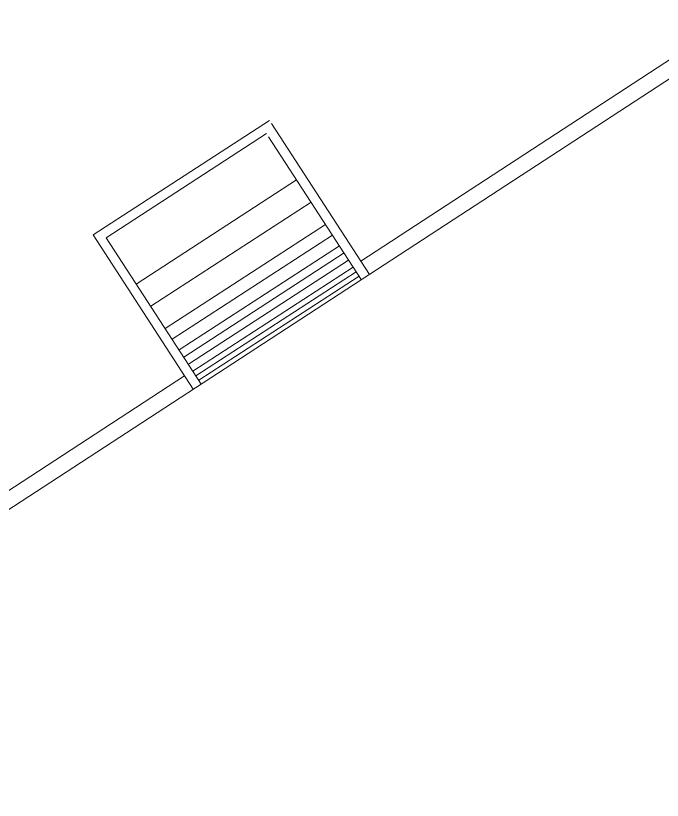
# Model space of a CAD drawing. Header units: metres. Extents: x 12093 to 20303, y 514 to 1412.
# Drawn here: x 19809.66 to 19815.75, y 679.41 to 686.8 of the extents above; entities that cross this region are included whole.
import ezdxf

# ---------------------------------------------------------------- set-up
doc = ezdxf.new("R2010")
doc.units = ezdxf.units.M
doc.linetypes.add('ACAD_ISO04W100', pattern=[30, 24, -3, 0, -3])
doc.layers.add('corte vias', color=21, linetype='ACAD_ISO04W100', lineweight=50)
doc.layers.add('MANZANAS-ORIGINALES', color=147, linetype='Continuous', lineweight=9)

msp = doc.modelspace()

# ---------------------------------------------------------------- linework, layer by layer
at = {"layer": 'corte vias', "lineweight": 20}
for p, q in [((19810.3891, 684.7347), (19812.0498, 685.8128)), ((19812.0691, 685.7831), (19812.9912, 684.3626)), ((19810.3891, 684.7347), (19811.3328, 683.281))]:
    msp.add_line(p, q, dxfattribs=at)
at = {"layer": 'MANZANAS-ORIGINALES'}
for p, q in [((19812.9096, 684.4884), (19816.452, 686.7986)), ((19801.8728, 677.1114), (19816.5339, 686.673)), ((19810.5135, 684.7082), (19812.0233, 685.6883)), ((19812.0426, 685.6586), (19812.9158, 684.3134)), ((19810.7967, 684.2721), (19812.3065, 685.2521)), ((19810.9328, 684.0624), (19812.4426, 685.0424)), ((19811.0689, 683.8527), (19812.5787, 684.8328)), ((19810.5135, 684.7082), (19811.4085, 683.3296)), ((19811.1343, 683.752), (19812.644, 684.7321)), ((19811.1996, 683.6514), (19812.7094, 684.6315)), ((19811.2432, 683.5843), (19812.7529, 684.5643)), ((19811.2867, 683.5172), (19812.7965, 684.4972)), ((19812.8059, 684.485), (19812.8053, 684.4846)), ((19811.3303, 683.4501), (19812.8401, 684.4301)), ((19811.3575, 683.4081), (19812.8673, 684.3882)), ((19811.3847, 683.3662), (19812.8945, 684.3463)), ((19805.2499, 679.493), (19811.2511, 683.4068))]:
    msp.add_line(p, q, dxfattribs=at)

doc.saveas('drawing.dxf')
